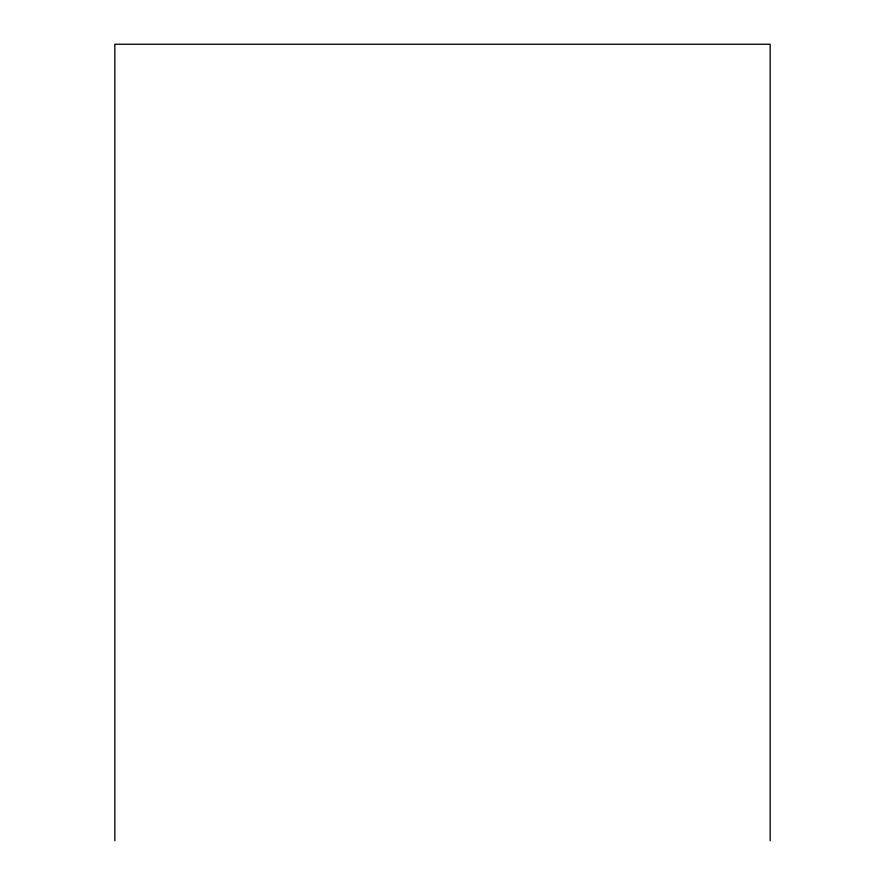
<?xml version="1.0" encoding="UTF-8"?>
<svg xmlns="http://www.w3.org/2000/svg" width="885" height="885" viewBox="0 0 885 885"><rect width="100%" height="100%" fill="white"/><g stroke="black" fill="none" stroke-linecap="round" stroke-linejoin="round"><path stroke-width="1.33" d="M770.16 840.75L770.16 44.25L114.84 44.25L114.84 840.75"/></g></svg>
